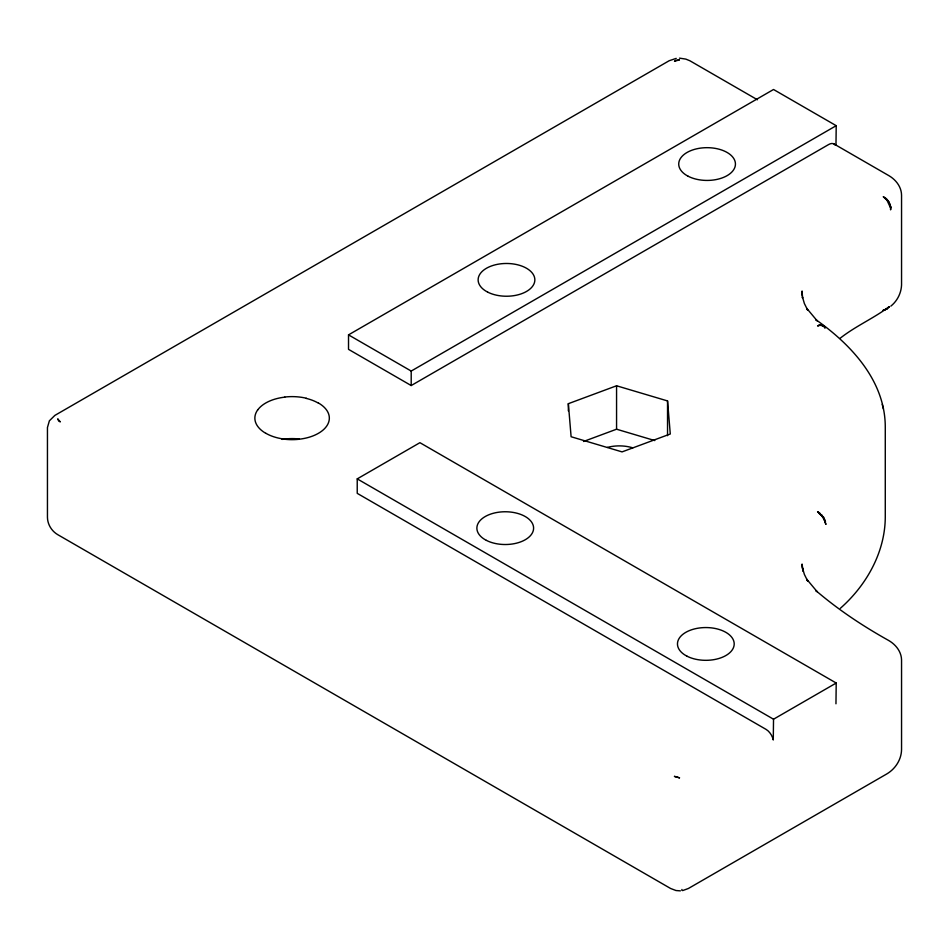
<?xml version="1.0" encoding="UTF-8"?>
<svg xmlns="http://www.w3.org/2000/svg" width="949" height="949" viewBox="0 0 949 949"><rect width="100%" height="100%" fill="white"/><g stroke="black" fill="none" stroke-linecap="round" stroke-linejoin="round"><path stroke-width="1.42" d="M836.211 683.031L773.53 719.223L773.269 739.983A10.641 6.145 60 0 0 766.009 729.354L357.227 493.35L357.227 478.877L419.921 442.685L836.211 683.031L835.962 703.802M835.974 145.339L836.211 125.683L773.53 89.491L348.52 334.867L348.52 349.351L411.202 385.543L828.691 144.509A10.641 6.145 -60 0 1 835.203 145.09M681.88 890.376L681.904 889.462M890.909 207.131L890.601 209.848C890.814 204.581 888.394 198.815 883.246 196.728L886.924 200.109L890.352 207.451L890.909 207.131L888.964 202.113L885.144 198.175M883.97 309.955L883.246 310.216L886.295 309.291L889.237 306.669C873.744 318.318 855.286 326.231 839.96 338.413M890.838 306.136C897.232 301.011 901.194 293.229 901.55 285.032L901.55 195.28C901.503 186.917 895.915 179.8 888.964 175.707L834.005 143.975M840.375 608.285C866.354 585.403 885.037 552.484 885.275 517.276L885.275 427.524C885.453 381.13 851.407 344.772 815.737 319.576L817.172 320.845L806.697 308.295L807.694 310.181L804.384 303.538L802.38 296.729L802.593 298.14L802.083 290.999L802.083 295.412M886.295 309.291L889.237 306.669M819.117 513.445L821.122 515.236L821.715 514.809L822.842 517.407L819.722 513.006L817.587 511.713L823.424 516.991L825.844 524.263L823.424 516.991L822.842 517.407L824.159 519.815L824.74 519.4L825.001 522.294L825.559 521.891M348.52 334.867L411.202 371.059L836.211 125.683M568.356 403.681L616.565 385.78L667.538 400.929L670.279 433.99L622.069 451.89L571.108 436.742L568.356 403.681L568.356 410.917M583.516 441.487L616.565 429.209L654.786 440.573M883.246 310.216L886.959 308.911L884.966 309.599M819.722 325.258L819.117 324.819L823.424 325.768L819.722 325.258L817.587 325.958L821.122 324.76L824.74 326.954L824.159 326.539L825.001 328.259M676.234 58.387L669.164 60.736L54.852 415.413L49.372 420.822L47.45 427.524L47.45 517.276C47.521 524.382 51.661 531.132 57.782 534.678L670.635 888.501L675.996 890.53L680.386 890.862M682.58 890.613L688.369 888.501L886.757 773.957C895.381 768.88 901.408 759.651 901.55 749.52L901.55 659.757C901.301 651.358 895.5 644.335 888.442 640.35C862.76 625.996 838.086 609.638 815.737 590.456L817.172 591.737L806.697 579.175L807.694 581.073L804.384 574.43L802.38 567.621L803.032 571.179L802.083 564.05L802.083 566.992M679.496 58.138L685.819 59.111L689.828 60.736L757.456 99.775M357.227 478.877L773.53 719.223M822.842 325.353L824.74 326.954M882.226 404.357L883.4 408.948M667.538 400.929L667.538 435.674M616.565 385.78L616.565 429.209M411.202 371.059L411.202 385.543M281.995 439.399A37.07 21.4 0 0 1 284.83 439.007A37.331 21.554 0 0 1 299.374 439.007M265.779 433.313A37.082 21.412 0 0 1 255.566 422.293A37.331 21.554 0 0 1 257.701 409.873M257.701 409.944A37.082 21.412 0 0 1 284.771 397.145M306.159 398.378A37.082 21.412 0 0 1 318.212 403.04M299.338 439.197A37.082 21.412 0 0 0 318.425 433.313A37.07 21.4 0 0 0 326.503 426.35A37.331 21.554 0 0 0 328.627 413.93A37.07 21.4 0 0 0 318.425 402.981M284.949 439.197A37.082 21.412 0 0 1 265.898 433.313M284.866 397.026A37.331 21.554 0 0 1 306.373 398.248M607.336 447.418A28.363 16.382 0 0 1 632.781 447.845M299.243 439.257A37.331 21.554 0 0 1 284.724 439.245M675.759 60.428L674.478 61.27L679.496 59.846L675.759 60.428M679.496 777.836L674.49 776.401L679.496 777.836M60.167 421.736L58.696 421L57.699 418.841L60.167 421.736M487.632 292.09A28.363 16.382 0 0 0 534.263 283.17A28.363 16.382 0 0 0 497.561 264.308A28.363 16.382 0 0 0 487.632 292.09M688.227 176.289A28.363 16.382 0 0 0 734.858 167.356A28.363 16.382 0 0 0 698.156 148.507A28.363 16.382 0 0 0 688.227 176.289M486.374 540.372A28.363 16.382 0 0 0 533.018 531.44A28.363 16.382 0 0 0 496.315 512.59A28.363 16.382 0 0 0 486.374 540.372M686.969 656.174A28.363 16.382 0 0 0 733.613 647.254A28.363 16.382 0 0 0 696.898 628.392A28.363 16.382 0 0 0 686.969 656.174"/></g></svg>
